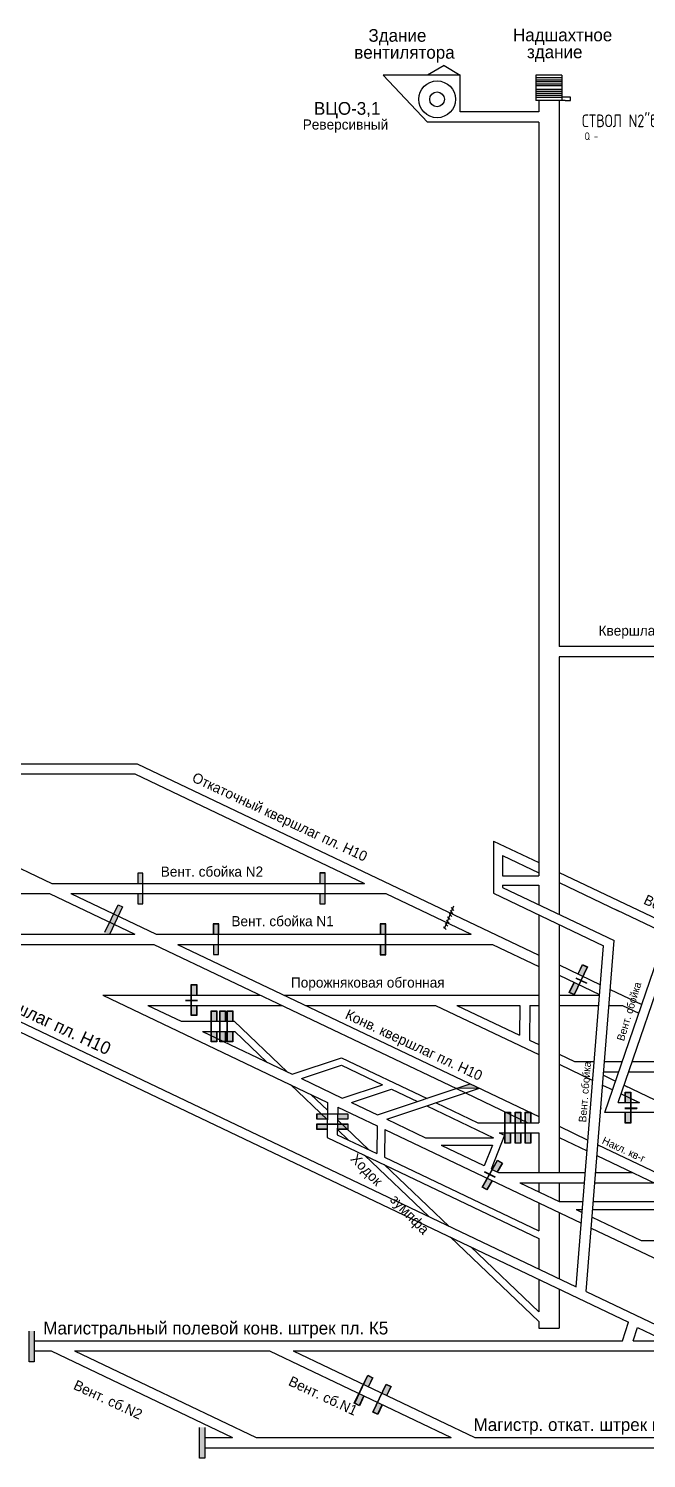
# Model space of a CAD drawing. Header units: millimetres. Extents: x -1214 to -50, y -351 to 324.
# Drawn here: x -753 to -510, y -239 to 324 of the extents above; entities that cross this region are included whole.
import ezdxf

# ---------------------------------------------------------------- set-up
doc = ezdxf.new("R2010")
doc.units = ezdxf.units.MM
doc.layers.add('Двери', color=7, linetype='Continuous')
doc.layers.add('Перемычки', color=7, linetype='Continuous')
doc.styles.add('ESKD', font='Eskdwin')

msp = doc.modelspace()

# ---------------------------------------------------------------- hatches: boundary and pattern name
for points in [[(-691.52, -58.25), (-691.52, -58.4), (-689.2, -58.4), (-689.2, -58.25)], [(-686.84, -58.4), (-686.84, -58.25), (-689.1, -58.25), (-689.1, -58.4)], [(-579.51, -91.21), (-584.97, -93.03), (-575.9, -92.93)], [(-573.95, -125.68), (-574.02, -125.81), (-571.93, -126.83), (-571.86, -126.7)], [(-569.81, -127.85), (-569.74, -127.72), (-571.77, -126.74), (-571.84, -126.87)]]:
    msp.add_hatch(color=256).paths.add_polyline_path(points)
at = {"layer": 'Двери'}
h = msp.add_hatch(color=256, dxfattribs=at)
h.paths.add_polyline_path([(-710.43, -12.29), (-710.43, -8.19), (-708.23, -8.19), (-708.23, -12.29), (-708.33, -12.29), (-708.33, -8.29), (-710.33, -8.29), (-710.33, -12.29)])
h.paths.add_polyline_path([(-708.33, -16.29), (-708.33, -12.29), (-708.23, -12.29), (-708.23, -16.29)])
h.paths.add_polyline_path([(-710.43, -20.39), (-710.43, -16.29), (-710.33, -16.29), (-710.33, -20.29), (-708.33, -20.29), (-708.33, -16.29), (-708.23, -16.29), (-708.23, -20.39)])
h = msp.add_hatch(color=3, dxfattribs=at)
h.paths.add_polyline_path([(-710.33, -8.29), (-708.33, -8.29), (-708.33, -12.29), (-710.33, -12.29)])
h.paths.add_polyline_path([(-708.33, -20.29), (-710.33, -20.29), (-710.33, -16.29), (-708.33, -16.29)])
h = msp.add_hatch(color=256, dxfattribs=at)
h.paths.add_polyline_path([(-638.72, -12.29), (-638.72, -8.19), (-636.52, -8.19), (-636.52, -12.29), (-636.62, -12.29), (-636.62, -8.29), (-638.62, -8.29), (-638.62, -12.29)])
h.paths.add_polyline_path([(-636.62, -16.29), (-636.62, -12.29), (-636.52, -12.29), (-636.52, -16.29)])
h.paths.add_polyline_path([(-638.72, -20.39), (-638.72, -16.29), (-638.62, -16.29), (-638.62, -20.29), (-636.62, -20.29), (-636.62, -16.29), (-636.52, -16.29), (-636.52, -20.39)])
h = msp.add_hatch(color=3, dxfattribs=at)
h.paths.add_polyline_path([(-638.62, -8.29), (-636.62, -8.29), (-636.62, -12.29), (-638.62, -12.29)])
h.paths.add_polyline_path([(-636.62, -20.29), (-638.62, -20.29), (-638.62, -16.29), (-636.62, -16.29)])
h = msp.add_hatch(color=256, dxfattribs=at)
h.paths.add_polyline_path([(-680.6, -32.3), (-680.6, -28.2), (-678.4, -28.2), (-678.4, -32.3), (-678.5, -32.3), (-678.5, -28.3), (-680.5, -28.3), (-680.5, -32.3)])
h.paths.add_polyline_path([(-678.5, -36.3), (-678.5, -32.3), (-678.4, -32.3), (-678.4, -36.3)])
h.paths.add_polyline_path([(-680.6, -40.4), (-680.6, -36.3), (-680.5, -36.3), (-680.5, -40.3), (-678.5, -40.3), (-678.5, -36.3), (-678.4, -36.3), (-678.4, -40.4)])
h = msp.add_hatch(color=3, dxfattribs=at)
h.paths.add_polyline_path([(-680.5, -28.3), (-678.5, -28.3), (-678.5, -32.3), (-680.5, -32.3)])
h.paths.add_polyline_path([(-678.5, -40.3), (-680.5, -40.3), (-680.5, -36.3), (-678.5, -36.3)])
h = msp.add_hatch(color=256, dxfattribs=at)
h.paths.add_polyline_path([(-614.93, -32.31), (-614.93, -28.21), (-612.73, -28.21), (-612.73, -32.31), (-612.83, -32.31), (-612.83, -28.31), (-614.83, -28.31), (-614.83, -32.31)])
h.paths.add_polyline_path([(-612.83, -36.31), (-612.83, -32.31), (-612.73, -32.31), (-612.73, -36.31)])
h.paths.add_polyline_path([(-614.93, -40.41), (-614.93, -36.31), (-614.83, -36.31), (-614.83, -40.31), (-612.83, -40.31), (-612.83, -36.31), (-612.73, -36.31), (-612.73, -40.41)])
h = msp.add_hatch(color=3, dxfattribs=at)
h.paths.add_polyline_path([(-614.83, -28.31), (-612.83, -28.31), (-612.83, -32.31), (-614.83, -32.31)])
h.paths.add_polyline_path([(-612.83, -40.31), (-614.83, -40.31), (-614.83, -36.31), (-612.83, -36.31)])
h = msp.add_hatch(color=256, dxfattribs=at)
h.paths.add_polyline_path([(-538.8, -51.51), (-540.56, -55.22), (-538.57, -56.16), (-536.81, -52.46), (-536.9, -52.41), (-538.62, -56.03), (-540.43, -55.17), (-538.71, -51.56)])
h.paths.add_polyline_path([(-535.19, -48.8), (-536.9, -52.41), (-536.81, -52.46), (-535.1, -48.84)])
h.paths.add_polyline_path([(-535.33, -44.2), (-537.09, -47.9), (-537, -47.94), (-535.28, -44.33), (-533.47, -45.19), (-535.19, -48.8), (-535.1, -48.84), (-533.34, -45.14)])
h = msp.add_hatch(color=3, dxfattribs=at)
h.paths.add_polyline_path([(-540.43, -55.17), (-538.62, -56.03), (-536.9, -52.41), (-538.71, -51.56)])
h.paths.add_polyline_path([(-533.47, -45.19), (-535.28, -44.33), (-537, -47.94), (-535.19, -48.8)])
h = msp.add_hatch(color=256, dxfattribs=at)
h.paths.add_polyline_path([(-537.95, -49.47), (-538.01, -49.6), (-536.02, -50.54), (-535.96, -50.41)])
h.paths.add_polyline_path([(-535.87, -50.46), (-535.93, -50.59), (-533.79, -51.6), (-533.73, -51.47)])
h = msp.add_hatch(color=256, dxfattribs=at)
h.paths.add_polyline_path([(-687.13, -56.19), (-687.13, -52.09), (-689.33, -52.09), (-689.33, -56.19), (-689.23, -56.19), (-689.23, -52.19), (-687.23, -52.19), (-687.23, -56.19)])
h.paths.add_polyline_path([(-689.23, -60.19), (-689.23, -56.19), (-689.33, -56.19), (-689.33, -60.19)])
h.paths.add_polyline_path([(-687.13, -64.29), (-687.13, -60.19), (-687.23, -60.19), (-687.23, -64.19), (-689.23, -64.19), (-689.23, -60.19), (-689.33, -60.19), (-689.33, -64.29)])
h = msp.add_hatch(color=3, dxfattribs=at)
h.paths.add_polyline_path([(-687.23, -52.19), (-689.23, -52.19), (-689.23, -56.19), (-687.23, -56.19)])
h.paths.add_polyline_path([(-689.23, -64.19), (-687.23, -64.19), (-687.23, -60.19), (-689.23, -60.19)])
h = msp.add_hatch(color=256, dxfattribs=at)
h.paths.add_polyline_path([(-679.26, -66.53), (-679.26, -62.43), (-681.46, -62.43), (-681.46, -66.53), (-681.36, -66.53), (-681.36, -62.53), (-679.36, -62.53), (-679.36, -66.53)])
h.paths.add_polyline_path([(-681.36, -70.53), (-681.36, -66.53), (-681.46, -66.53), (-681.46, -70.53)])
h.paths.add_polyline_path([(-679.26, -74.63), (-679.26, -70.53), (-679.36, -70.53), (-679.36, -74.53), (-681.36, -74.53), (-681.36, -70.53), (-681.46, -70.53), (-681.46, -74.63)])
h = msp.add_hatch(color=3, dxfattribs=at)
h.paths.add_polyline_path([(-679.36, -62.53), (-681.36, -62.53), (-681.36, -66.53), (-679.36, -66.53)])
h.paths.add_polyline_path([(-681.36, -74.53), (-679.36, -74.53), (-679.36, -70.53), (-681.36, -70.53)])
h = msp.add_hatch(color=256, dxfattribs=at)
h.paths.add_polyline_path([(-675.83, -66.53), (-675.83, -62.43), (-678.03, -62.43), (-678.03, -66.53), (-677.93, -66.53), (-677.93, -62.53), (-675.93, -62.53), (-675.93, -66.53)])
h.paths.add_polyline_path([(-677.93, -70.53), (-677.93, -66.53), (-678.03, -66.53), (-678.03, -70.53)])
h.paths.add_polyline_path([(-675.83, -74.63), (-675.83, -70.53), (-675.93, -70.53), (-675.93, -74.53), (-677.93, -74.53), (-677.93, -70.53), (-678.03, -70.53), (-678.03, -74.63)])
h = msp.add_hatch(color=3, dxfattribs=at)
h.paths.add_polyline_path([(-675.93, -62.53), (-677.93, -62.53), (-677.93, -66.53), (-675.93, -66.53)])
h.paths.add_polyline_path([(-677.93, -74.53), (-675.93, -74.53), (-675.93, -70.53), (-677.93, -70.53)])
h = msp.add_hatch(color=256, dxfattribs=at)
h.paths.add_polyline_path([(-672.89, -66.53), (-672.89, -62.43), (-675.09, -62.43), (-675.09, -66.53), (-674.99, -66.53), (-674.99, -62.53), (-672.99, -62.53), (-672.99, -66.53)])
h.paths.add_polyline_path([(-674.99, -70.53), (-674.99, -66.53), (-675.09, -66.53), (-675.09, -70.53)])
h.paths.add_polyline_path([(-672.89, -74.63), (-672.89, -70.53), (-672.99, -70.53), (-672.99, -74.53), (-674.99, -74.53), (-674.99, -70.53), (-675.09, -70.53), (-675.09, -74.63)])
h = msp.add_hatch(color=3, dxfattribs=at)
h.paths.add_polyline_path([(-672.99, -62.53), (-674.99, -62.53), (-674.99, -66.53), (-672.99, -66.53)])
h.paths.add_polyline_path([(-674.99, -74.53), (-672.99, -74.53), (-672.99, -70.53), (-674.99, -70.53)])
h = msp.add_hatch(color=256, dxfattribs=at)
h.paths.add_polyline_path([(-518.53, -102.55), (-518.53, -106.65), (-516.33, -106.65), (-516.33, -102.55), (-516.43, -102.55), (-516.43, -106.55), (-518.43, -106.55), (-518.43, -102.55)])
h.paths.add_polyline_path([(-516.43, -98.55), (-516.43, -102.55), (-516.33, -102.55), (-516.33, -98.55)])
h.paths.add_polyline_path([(-518.53, -94.45), (-518.53, -98.55), (-518.43, -98.55), (-518.43, -94.55), (-516.43, -94.55), (-516.43, -98.55), (-516.33, -98.55), (-516.33, -94.45)])
h = msp.add_hatch(color=3, dxfattribs=at)
h.paths.add_polyline_path([(-518.43, -106.55), (-516.43, -106.55), (-516.43, -102.55), (-518.43, -102.55)])
h.paths.add_polyline_path([(-516.43, -94.55), (-518.43, -94.55), (-518.43, -98.55), (-516.43, -98.55)])
h = msp.add_hatch(color=256, dxfattribs=at)
h.paths.add_polyline_path([(-631.73, -105.13), (-627.63, -105.13), (-627.63, -102.93), (-631.73, -102.93), (-631.73, -103.03), (-627.73, -103.03), (-627.73, -105.03), (-631.73, -105.03)])
h.paths.add_polyline_path([(-635.73, -103.03), (-631.73, -103.03), (-631.73, -102.93), (-635.73, -102.93)])
h.paths.add_polyline_path([(-639.83, -105.13), (-635.73, -105.13), (-635.73, -105.03), (-639.73, -105.03), (-639.73, -103.03), (-635.73, -103.03), (-635.73, -102.93), (-639.83, -102.93)])
h = msp.add_hatch(color=3, dxfattribs=at)
h.paths.add_polyline_path([(-627.73, -105.03), (-627.73, -103.03), (-631.73, -103.03), (-631.73, -105.03)])
h.paths.add_polyline_path([(-639.73, -103.03), (-639.73, -105.03), (-635.73, -105.03), (-635.73, -103.03)])
h = msp.add_hatch(color=256, dxfattribs=at)
h.paths.add_polyline_path([(-563.66, -106.45), (-563.66, -102.35), (-565.86, -102.35), (-565.86, -106.45), (-565.76, -106.45), (-565.76, -102.45), (-563.76, -102.45), (-563.76, -106.45)])
h.paths.add_polyline_path([(-565.76, -110.45), (-565.76, -106.45), (-565.86, -106.45), (-565.86, -110.45)])
h.paths.add_polyline_path([(-563.66, -114.55), (-563.66, -110.45), (-563.76, -110.45), (-563.76, -114.45), (-565.76, -114.45), (-565.76, -110.45), (-565.86, -110.45), (-565.86, -114.55)])
h = msp.add_hatch(color=3, dxfattribs=at)
h.paths.add_polyline_path([(-563.76, -102.45), (-565.76, -102.45), (-565.76, -106.45), (-563.76, -106.45)])
h.paths.add_polyline_path([(-565.76, -114.45), (-563.76, -114.45), (-563.76, -110.45), (-565.76, -110.45)])
h = msp.add_hatch(color=256, dxfattribs=at)
h.paths.add_polyline_path([(-559.66, -106.45), (-559.66, -102.35), (-561.86, -102.35), (-561.86, -106.45), (-561.76, -106.45), (-561.76, -102.45), (-559.76, -102.45), (-559.76, -106.45)])
h.paths.add_polyline_path([(-561.76, -110.45), (-561.76, -106.45), (-561.86, -106.45), (-561.86, -110.45)])
h.paths.add_polyline_path([(-559.66, -114.55), (-559.66, -110.45), (-559.76, -110.45), (-559.76, -114.45), (-561.76, -114.45), (-561.76, -110.45), (-561.86, -110.45), (-561.86, -114.55)])
h = msp.add_hatch(color=3, dxfattribs=at)
h.paths.add_polyline_path([(-559.76, -102.45), (-561.76, -102.45), (-561.76, -106.45), (-559.76, -106.45)])
h.paths.add_polyline_path([(-561.76, -114.45), (-559.76, -114.45), (-559.76, -110.45), (-561.76, -110.45)])
h = msp.add_hatch(color=256, dxfattribs=at)
h.paths.add_polyline_path([(-555.66, -106.45), (-555.66, -102.35), (-557.86, -102.35), (-557.86, -106.45), (-557.76, -106.45), (-557.76, -102.45), (-555.76, -102.45), (-555.76, -106.45)])
h.paths.add_polyline_path([(-557.76, -110.45), (-557.76, -106.45), (-557.86, -106.45), (-557.86, -110.45)])
h.paths.add_polyline_path([(-555.66, -114.55), (-555.66, -110.45), (-555.76, -110.45), (-555.76, -114.45), (-557.76, -114.45), (-557.76, -110.45), (-557.86, -110.45), (-557.86, -114.55)])
h = msp.add_hatch(color=3, dxfattribs=at)
h.paths.add_polyline_path([(-555.76, -102.45), (-557.76, -102.45), (-557.76, -106.45), (-555.76, -106.45)])
h.paths.add_polyline_path([(-557.76, -114.45), (-555.76, -114.45), (-555.76, -110.45), (-557.76, -110.45)])
h = msp.add_hatch(color=256, dxfattribs=at)
h.paths.add_polyline_path([(-631.73, -109.13), (-627.63, -109.13), (-627.63, -106.93), (-631.73, -106.93), (-631.73, -107.03), (-627.73, -107.03), (-627.73, -109.03), (-631.73, -109.03)])
h.paths.add_polyline_path([(-635.73, -107.03), (-631.73, -107.03), (-631.73, -106.93), (-635.73, -106.93)])
h.paths.add_polyline_path([(-639.83, -109.13), (-635.73, -109.13), (-635.73, -109.03), (-639.73, -109.03), (-639.73, -107.03), (-635.73, -107.03), (-635.73, -106.93), (-639.83, -106.93)])
h = msp.add_hatch(color=3, dxfattribs=at)
h.paths.add_polyline_path([(-627.73, -109.03), (-627.73, -107.03), (-631.73, -107.03), (-631.73, -109.03)])
h.paths.add_polyline_path([(-639.73, -107.03), (-639.73, -109.03), (-635.73, -109.03), (-635.73, -107.03)])
h = msp.add_hatch(color=256, dxfattribs=at)
h.paths.add_polyline_path([(-568.89, -125.92), (-566.85, -122.36), (-568.76, -121.26), (-570.8, -124.82), (-570.71, -124.87), (-568.72, -121.4), (-566.99, -122.4), (-568.98, -125.87)])
h.paths.add_polyline_path([(-572.71, -128.34), (-570.71, -124.87), (-570.8, -124.82), (-572.8, -128.29)])
h.paths.add_polyline_path([(-572.93, -132.94), (-570.89, -129.38), (-570.98, -129.33), (-572.97, -132.8), (-574.7, -131.8), (-572.71, -128.34), (-572.8, -128.29), (-574.84, -131.84)])
h = msp.add_hatch(color=3, dxfattribs=at)
h.paths.add_polyline_path([(-566.99, -122.4), (-568.72, -121.4), (-570.71, -124.87), (-568.98, -125.87)])
h.paths.add_polyline_path([(-574.7, -131.8), (-572.97, -132.8), (-570.98, -129.33), (-572.71, -128.34)])
h = msp.add_hatch(color=256, dxfattribs=at)
h.paths.add_polyline_path([(-750.95, -200.64), (-750.95, -196.54), (-751.05, -196.54), (-751.05, -200.54), (-753.05, -200.54), (-753.05, -196.54), (-753.15, -196.54), (-753.15, -200.64)])
h.paths.add_polyline_path([(-751.05, -196.54), (-750.95, -196.54), (-750.95, -188.44), (-753.15, -188.44), (-753.15, -196.54), (-753.05, -196.54), (-753.05, -188.54), (-751.05, -188.54)])
h = msp.add_hatch(color=3, dxfattribs=at)
h.paths.add_polyline_path([(-753.05, -200.54), (-751.05, -200.54), (-751.05, -196.54), (-753.05, -196.54)])
h.paths.add_polyline_path([(-751.05, -192.54), (-753.05, -192.54), (-753.05, -196.54), (-751.05, -196.54)])
h.paths.add_polyline_path([(-751.05, -192.54), (-751.05, -188.54), (-753.05, -188.54), (-753.05, -192.54)])
h = msp.add_hatch(color=256, dxfattribs=at)
h.paths.add_polyline_path([(-619.63, -210.51), (-617.87, -206.81), (-619.85, -205.87), (-621.62, -209.57), (-621.53, -209.61), (-619.81, -206), (-618, -206.86), (-619.72, -210.47)])
h.paths.add_polyline_path([(-623.25, -213.22), (-621.53, -209.61), (-621.62, -209.57), (-623.34, -213.18)])
h.paths.add_polyline_path([(-623.12, -217.83), (-621.36, -214.12), (-621.45, -214.08), (-623.17, -217.69), (-624.97, -216.83), (-623.25, -213.22), (-623.34, -213.18), (-625.11, -216.88)])
h = msp.add_hatch(color=3, dxfattribs=at)
h.paths.add_polyline_path([(-618, -206.86), (-619.81, -206), (-621.53, -209.61), (-619.72, -210.47)])
h.paths.add_polyline_path([(-624.97, -216.83), (-623.17, -217.69), (-621.45, -214.08), (-623.25, -213.22)])
h = msp.add_hatch(color=256, dxfattribs=at)
h.paths.add_polyline_path([(-612.41, -213.96), (-610.65, -210.26), (-612.63, -209.31), (-614.4, -213.01), (-614.31, -213.05), (-612.59, -209.44), (-610.78, -210.3), (-612.5, -213.91)])
h.paths.add_polyline_path([(-616.03, -216.66), (-614.31, -213.05), (-614.4, -213.01), (-616.12, -216.62)])
h.paths.add_polyline_path([(-615.9, -221.27), (-614.13, -217.57), (-614.23, -217.53), (-615.95, -221.14), (-617.75, -220.27), (-616.03, -216.66), (-616.12, -216.62), (-617.89, -220.32)])
h = msp.add_hatch(color=3, dxfattribs=at)
h.paths.add_polyline_path([(-610.78, -210.3), (-612.59, -209.44), (-614.31, -213.05), (-612.5, -213.91)])
h.paths.add_polyline_path([(-617.75, -220.27), (-615.95, -221.14), (-614.23, -217.53), (-616.03, -216.66)])
h = msp.add_hatch(color=256, dxfattribs=at)
h.paths.add_polyline_path([(-683.86, -238.57), (-683.86, -234.47), (-683.96, -234.47), (-683.96, -238.47), (-685.96, -238.47), (-685.96, -234.47), (-686.06, -234.47), (-686.06, -238.57)])
h.paths.add_polyline_path([(-683.96, -234.47), (-683.86, -234.47), (-683.86, -226.37), (-686.06, -226.37), (-686.06, -234.47), (-685.96, -234.47), (-685.96, -226.47), (-683.96, -226.47)])
h = msp.add_hatch(color=3, dxfattribs=at)
h.paths.add_polyline_path([(-685.96, -238.47), (-683.96, -238.47), (-683.96, -234.47), (-685.96, -234.47)])
h.paths.add_polyline_path([(-683.96, -230.47), (-685.96, -230.47), (-685.96, -234.47), (-683.96, -234.47)])
h.paths.add_polyline_path([(-683.96, -230.47), (-683.96, -226.47), (-685.96, -226.47), (-685.96, -230.47)])
at = {"layer": 'Перемычки'}
h = msp.add_hatch(color=256, dxfattribs=at)
h.paths.add_polyline_path([(-718.12, -20.56), (-719.89, -24.26), (-719.8, -24.3), (-718.07, -20.69), (-716.27, -21.55), (-717.99, -25.16), (-717.9, -25.21), (-716.14, -21.51)])
h.paths.add_polyline_path([(-719.8, -24.3), (-719.89, -24.26), (-723.37, -31.57), (-721.39, -32.52), (-717.9, -25.21), (-717.99, -25.16), (-721.44, -32.38), (-723.24, -31.52)])
h = msp.add_hatch(color=3, dxfattribs=at)
h.paths.add_polyline_path([(-716.27, -21.55), (-718.07, -20.69), (-719.8, -24.3), (-717.99, -25.16)])
h.paths.add_polyline_path([(-721.52, -27.91), (-719.71, -28.77), (-717.99, -25.16), (-719.8, -24.3)])
h.paths.add_polyline_path([(-721.52, -27.91), (-723.24, -31.52), (-721.44, -32.38), (-719.71, -28.77)])

# ---------------------------------------------------------------- linework, layer by layer
for p, q in [((-589.77, 309.59), (-596.27, 305.82)), ((-589.77, 309.59), (-583.42, 305.82)), ((-583.42, 305.82), (-613.81, 305.82)), ((-613.81, 305.82), (-596.27, 287.32)), ((-583.42, 305.82), (-596.27, 305.82)), ((-583.42, 291.32), (-583.42, 305.82)), ((-543.41, 305.82), (-553.67, 305.82)), ((-553.67, 305.82), (-553.67, 295.82)), ((-543.41, 304.67), (-553.67, 304.67)), ((-543.41, 305.82), (-543.41, 295.82)), ((-543.41, 303.84), (-553.67, 303.84)), ((-543.41, 303.1), (-553.67, 303.1)), ((-543.41, 302.26), (-553.67, 302.26)), ((-543.41, 301.52), (-553.67, 301.52)), ((-543.41, 300.14), (-553.67, 300.14)), ((-543.41, 299.31), (-553.67, 299.31)), ((-543.41, 298.57), (-553.67, 298.57)), ((-543.41, 297.73), (-553.67, 297.73)), ((-543.41, 296.99), (-553.67, 296.99)), ((-542.21, 295.82), (-553.67, 295.82)), ((-553.67, 295.82), (-553.67, 295.82)), ((-552.56, 295.82), (-552.56, 291.32)), ((-544.56, 295.82), (-544.56, 80.89)), ((-540.05, 297.08), (-543.41, 297.08)), ((-542.21, 295.82), (-540.05, 295.82)), ((-540.05, 295.82), (-540.05, 297.08)), ((-552.56, 287.32), (-596.27, 287.32)), ((-552.56, 291.32), (-583.42, 291.32)), ((-556.56, 291.32), (-583.42, 291.32)), ((-552.56, 287.32), (-552.56, -9.34)), ((-452.5, 80.89), (-544.56, 80.89)), ((-377.34, 76.89), (-544.56, 76.89)), ((-544.56, 76.89), (-544.56, -7.94)), ((-1038.61, 63.75), (-517.19, -184.93)), ((-969.49, 34.78), (-710.58, 34.78)), ((-710.58, 34.78), (-552.56, -40.58)), ((-834.39, 30.78), (-744.08, -12.29)), ((-834.39, 30.78), (-711.48, 30.78)), ((-711.48, 30.78), (-621.15, -12.3)), ((-570.37, 4.37), (-552.56, -4.12)), ((-570.37, 4.37), (-570.37, -16.19)), ((-566.78, -1.34), (-552.56, -8.12)), ((-566.78, -1.34), (-566.78, -9.34)), ((-566.78, -9.34), (-552.56, -9.34)), ((-544.56, -7.94), (-544.56, -24.44)), ((-544.56, -7.94), (-435.08, -60.15)), ((-799.52, -16.28), (-744.99, -16.29)), ((-744.99, -16.29), (-711.43, -32.29)), ((-744.08, -12.29), (-621.15, -12.3)), ((-736.6, -16.29), (-703.04, -32.29)), ((-736.6, -16.29), (-612.76, -16.31)), ((-612.76, -16.31), (-579.2, -32.31)), ((-570.37, -16.19), (-527.1, -36.82)), ((-566.78, -12.92), (-552.56, -12.93)), ((-566.78, -12.92), (-566.78, -13.84)), ((-566.78, -13.84), (-522.92, -34.76)), ((-552.56, -12.93), (-552.56, -20.62)), ((-544.56, -11.94), (-521.31, -23.03)), ((-586.03, -21.29), (-589.75, -30.19)), ((-586.98, -21.79), (-585.93, -22.89)), ((-589.43, -28.03), (-588.38, -29.13)), ((-588.9, -26.8), (-587.85, -27.9)), ((-588.4, -25.42), (-587.34, -26.52)), ((-587.86, -24.19), (-586.81, -25.29)), ((-587.41, -22.99), (-586.36, -24.09)), ((-552.56, -24.68), (-552.56, -106.45)), ((-521.97, -22.71), (-502.4, -32.04)), ((-765.96, -32.29), (-711.43, -32.29)), ((-703.04, -32.29), (-579.2, -32.31)), ((-589.97, -29.32), (-588.92, -30.42)), ((-544.56, -28.5), (-544.56, -126.06)), ((-526.53, -102.48), (-502.4, -32.04)), ((-820.49, -36.28), (-537.78, -171.11)), ((-765.96, -36.29), (-703.94, -36.29)), ((-703.94, -36.29), (-584.97, -93.03)), ((-694.65, -36.3), (-552.56, -104.06)), ((-694.56, -36.31), (-570.78, -36.33)), ((-570.78, -36.33), (-552.56, -45.01)), ((-537.78, -171.11), (-527.1, -36.82)), ((-533.92, -172.95), (-522.92, -34.76)), ((-521.26, -98.56), (-499.13, -33.95)), ((-544.56, -44.4), (-528.32, -52.15)), ((-544.56, -48.4), (-528.63, -56)), ((-524.45, -53.99), (-511.96, -59.95)), ((-724.01, -56.29), (-662, -56.3)), ((-724.01, -56.29), (-635.61, -98.45)), ((-724.01, -56.29), (-724.01, -56.29)), ((-706.33, -60.29), (-653.61, -60.3)), ((-706.33, -60.29), (-693.24, -66.54)), ((-652.7, -56.3), (-552.56, -56.31)), ((-644.31, -60.3), (-593.17, -60.31)), ((-593.17, -60.31), (-552.56, -79.67)), ((-584.78, -60.31), (-560.13, -72.07)), ((-584.78, -60.31), (-560.02, -60.31)), ((-560.02, -60.31), (-560.13, -72.07)), ((-556.02, -60.31), (-556.14, -73.97)), ((-556.02, -60.31), (-552.56, -60.31)), ((-544.56, -56.31), (-528.65, -56.32)), ((-544.56, -60.31), (-528.97, -60.32)), ((-524.96, -60.32), (-519.57, -60.32)), ((-519.57, -60.32), (-513.14, -63.38)), ((-693.24, -66.54), (-672.35, -66.54)), ((-651.5, -86.44), (-672.35, -66.54)), ((-684.86, -70.53), (-672.16, -70.53)), ((-684.86, -70.53), (-649.56, -87.37)), ((-659.49, -82.63), (-672.16, -70.53)), ((-556.14, -73.97), (-552.56, -75.67)), ((-649.56, -87.37), (-630.11, -80.87)), ((-645.86, -89.13), (-630.11, -83.87)), ((-630.11, -80.87), (-596.51, -96.89)), ((-630.11, -83.87), (-614.09, -91.51)), ((-544.56, -79.49), (-538.44, -82.41)), ((-544.56, -83.49), (-531.32, -89.81)), ((-538.44, -82.41), (-530.73, -82.41)), ((-526.71, -82.41), (-519.66, -82.41)), ((-515.73, -82.41), (-473.24, -82.42)), ((-515.73, -82.41), (-515.22, -82.41)), ((-645.86, -89.13), (-629.84, -96.78)), ((-527.14, -87.8), (-522.3, -90.11)), ((-527.03, -86.41), (-521.03, -86.41)), ((-517.1, -86.41), (-464.85, -86.42)), ((-517.1, -86.41), (-516.24, -86.41)), ((-635.71, -105.34), (-650.22, -91.49)), ((-635.66, -101.57), (-642.22, -95.3)), ((-629.84, -96.78), (-614.09, -91.51)), ((-626.19, -98.51), (-610.44, -93.25)), ((-615.96, -103.39), (-579.51, -91.21)), ((-612.35, -105.11), (-575.9, -92.93)), ((-610.44, -93.25), (-600.21, -98.13)), ((-575.9, -92.93), (-584.97, -93.03)), ((-584.97, -93.03), (-556.84, -106.45)), ((-584.97, -93.03), (-584.97, -93.03)), ((-584.97, -93.03), (-584.97, -93.03)), ((-527.45, -91.65), (-523.47, -93.55)), ((-520.1, -95.16), (-514.13, -98)), ((-518.92, -91.72), (-484.37, -108.2)), ((-518.92, -91.72), (-517.73, -92.29)), ((-635.61, -98.45), (-635.81, -112.27)), ((-631.65, -100.34), (-631.81, -111.18)), ((-631.65, -100.34), (-616.13, -107.74)), ((-626.19, -98.51), (-615.96, -103.39)), ((-596.6, -99.85), (-570.31, -112.39)), ((-592.91, -98.61), (-576.47, -106.45)), ((-521.26, -98.56), (-512.97, -98.56)), ((-515.22, -97.48), (-512.97, -98.56)), ((-619.38, -117.11), (-631.72, -105.32)), ((-612.35, -105.11), (-597.1, -112.39)), ((-576.47, -106.45), (-552.56, -106.45)), ((-504.75, -102.48), (-526.53, -102.48)), ((-635.81, -112.27), (-552.56, -151.98)), ((-631.81, -111.18), (-616.28, -118.59)), ((-627.37, -113.3), (-631.78, -109.09)), ((-616.13, -107.74), (-616.28, -118.59)), ((-613.15, -109.17), (-613.3, -120.01)), ((-613.15, -109.17), (-535.79, -146.06)), ((-597.1, -112.39), (-570.31, -112.39)), ((-566.02, -111.43), (-571.32, -124.68)), ((-568.09, -110.45), (-552.56, -110.45)), ((-568.09, -110.45), (-566.02, -111.43)), ((-552.56, -110.45), (-552.56, -126.06)), ((-544.56, -107.88), (-533.18, -113.3)), ((-544.56, -112.31), (-533.52, -117.57)), ((-591, -115.3), (-570.72, -115.3)), ((-591, -115.3), (-574.2, -123.31)), ((-570.72, -115.3), (-573.97, -123.42)), ((-529.32, -115.15), (-450.28, -152.84)), ((-595.81, -143.43), (-621.1, -119.29)), ((-587.82, -147.25), (-613.34, -122.87)), ((-613.3, -120.01), (-552.56, -148.98)), ((-574.2, -123.31), (-573.97, -123.42)), ((-529.66, -119.42), (-459.58, -152.84)), ((-571.32, -124.68), (-568.44, -126.06)), ((-568.44, -126.06), (-534.2, -126.06)), ((-530.19, -126.06), (-515.72, -126.06)), ((-560.05, -130.06), (-534.52, -130.06)), ((-560.05, -130.06), (-544.51, -137.47)), ((-552.56, -130.06), (-552.56, -133.63)), ((-544.56, -130.06), (-544.56, -137.44)), ((-530.5, -130.06), (-507.34, -130.06)), ((-552.56, -138.06), (-552.56, -148.98)), ((-544.51, -137.47), (-535.11, -137.47)), ((-537.86, -140.64), (-535.36, -140.64)), ((-537.86, -140.64), (-535.45, -141.79)), ((-531.35, -140.64), (-505.1, -140.64)), ((-531.09, -137.47), (-491.79, -137.47)), ((-544.56, -141.88), (-544.56, -167.88)), ((-531.58, -143.63), (-512.29, -152.84)), ((-552.56, -184.73), (-587.44, -151.43)), ((-531.92, -147.9), (-438.85, -192.29)), ((-552.56, -180.91), (-579.45, -155.24)), ((-552.56, -151.98), (-552.56, -164.06)), ((-552.56, -152.39), (-552.56, -164.06)), ((-512.29, -152.84), (-479.52, -152.84)), ((-552.56, -168.06), (-552.56, -180.91)), ((-544.56, -171.88), (-544.56, -187.31)), ((-533.92, -172.95), (-493.36, -192.29)), ((-552.56, -184.73), (-552.56, -187.31)), ((-519.62, -192.29), (-517.19, -184.93)), ((-552.56, -187.31), (-544.56, -187.31)), ((-515.4, -192.29), (-513.67, -187.04)), ((-513.67, -187.04), (-502.66, -192.29)), ((-751.05, -192.29), (-683.82, -192.29)), ((-751.05, -196.29), (-744.44, -196.29)), ((-744.44, -196.29), (-673, -230.36)), ((-735.14, -196.29), (-663.71, -230.36)), ((-735.14, -196.29), (-705.67, -196.29)), ((-713.9, -192.29), (-519.62, -192.29)), ((-713.9, -196.29), (-658.47, -196.29)), ((-696.38, -196.29), (-658.47, -196.29)), ((-679.61, -192.29), (-531.76, -192.29)), ((-658.47, -196.29), (-587.04, -230.36)), ((-649.18, -196.29), (-577.75, -230.36)), ((-649.18, -196.29), (-523.38, -196.29)), ((-649.18, -196.29), (-580.23, -196.29)), ((-570.94, -196.29), (-541.46, -196.29)), ((-532.17, -196.29), (-359.17, -196.29)), ((-515.4, -192.29), (-367.56, -192.29)), ((-683.96, -230.36), (-673, -230.36)), ((-663.71, -230.36), (-587.04, -230.36)), ((-577.75, -230.36), (-522.66, -230.39)), ((-522.73, -230.36), (-494.79, -230.36)), ((-683.96, -234.36), (-568.26, -234.36)), ((-568.39, -234.36), (-499.08, -234.36))]:
    msp.add_line(p, q)
for radius in [7.24, 2.91]:
    msp.add_circle((-592.55, 296.27), radius)
at = {"layer": 'Двери'}
for p, q in [((-538.01, -49.6), (-533.79, -51.6)), ((-537.95, -49.47), (-533.73, -51.47)), ((-533.73, -51.47), (-533.79, -51.6)), ((-691.52, -58.25), (-686.84, -58.25)), ((-691.52, -58.4), (-686.84, -58.4)), ((-690.75, -58.25), (-690.75, -58.4)), ((-528.17, -100.67), (-528.17, -100.81)), ((-518.64, -100.67), (-513.96, -100.67)), ((-518.64, -100.81), (-513.96, -100.81)), ((-513.96, -100.67), (-513.96, -100.81)), ((-574.01, -125.81), (-569.81, -127.85)), ((-573.95, -125.68), (-569.74, -127.72))]:
    msp.add_line(p, q, dxfattribs=at)
for points in [[(-710.33, -16.29), (-710.33, -20.29), (-708.33, -20.29), (-708.33, -8.29), (-710.33, -8.29), (-710.33, -12.29)], [(-638.72, -16.29), (-638.72, -20.39), (-636.52, -20.39), (-636.52, -8.19), (-638.72, -8.19), (-638.72, -12.29)], [(-638.62, -16.29), (-638.62, -20.29), (-636.62, -20.29), (-636.62, -8.29), (-638.62, -8.29), (-638.62, -12.29)], [(-678.4, -32.29), (-678.4, -28.2), (-680.6, -28.2), (-680.6, -32.3)], [(-680.5, -36.3), (-680.5, -40.3), (-678.5, -40.3), (-678.5, -28.3), (-680.5, -28.3), (-680.5, -32.3)], [(-614.93, -36.31), (-614.93, -40.41), (-612.73, -40.41), (-612.73, -28.21), (-614.93, -28.21), (-614.93, -32.31)], [(-614.83, -36.31), (-614.83, -40.31), (-612.83, -40.31), (-612.83, -28.31), (-614.83, -28.31), (-614.83, -32.31)], [(-537.09, -47.9), (-535.33, -44.2), (-533.34, -45.14), (-538.57, -56.16), (-540.56, -55.22), (-538.63, -51.16)], [(-537, -47.94), (-535.28, -44.33), (-533.47, -45.19), (-538.62, -56.03), (-540.43, -55.17), (-538.54, -51.2)], [(-687.13, -60.19), (-687.13, -64.29), (-689.33, -64.29), (-689.33, -52.09), (-687.13, -52.09), (-687.13, -56.19)], [(-687.23, -60.19), (-687.23, -64.19), (-689.23, -64.19), (-689.23, -52.19), (-687.23, -52.19), (-687.23, -56.19)], [(-679.26, -70.53), (-679.26, -74.63), (-681.46, -74.63), (-681.46, -62.43), (-679.26, -62.43), (-679.26, -66.53)], [(-679.36, -70.53), (-679.36, -74.53), (-681.36, -74.53), (-681.36, -62.53), (-679.36, -62.53), (-679.36, -66.53)], [(-675.83, -70.53), (-675.83, -74.63), (-678.03, -74.63), (-678.03, -62.43), (-675.83, -62.43), (-675.83, -66.53)], [(-675.93, -70.53), (-675.93, -74.53), (-677.93, -74.53), (-677.93, -62.53), (-675.93, -62.53), (-675.93, -66.53)], [(-672.89, -70.53), (-672.89, -74.63), (-675.09, -74.63), (-675.09, -62.43), (-672.89, -62.43), (-672.89, -66.53)], [(-672.99, -70.53), (-672.99, -74.53), (-674.99, -74.53), (-674.99, -62.53), (-672.99, -62.53), (-672.99, -66.53)], [(-518.53, -98.55), (-518.53, -94.45), (-516.33, -94.45), (-516.33, -106.65), (-518.53, -106.65), (-518.53, -102.55)], [(-518.43, -98.55), (-518.43, -94.55), (-516.43, -94.55), (-516.43, -106.55), (-518.43, -106.55), (-518.43, -102.55)], [(-635.73, -105.13), (-639.83, -105.13), (-639.83, -102.93), (-627.63, -102.93), (-627.63, -105.13), (-631.73, -105.13)], [(-635.73, -105.03), (-639.73, -105.03), (-639.73, -103.03), (-627.73, -103.03), (-627.73, -105.03), (-631.73, -105.03)], [(-563.66, -110.45), (-563.66, -114.55), (-565.86, -114.55), (-565.86, -102.35), (-563.66, -102.35), (-563.66, -106.45)], [(-563.76, -110.45), (-563.76, -114.45), (-565.76, -114.45), (-565.76, -102.45), (-563.76, -102.45), (-563.76, -106.45)], [(-559.66, -110.45), (-559.66, -114.55), (-561.86, -114.55), (-561.86, -102.35), (-559.66, -102.35), (-559.66, -106.45)], [(-559.76, -110.45), (-559.76, -114.45), (-561.76, -114.45), (-561.76, -102.45), (-559.76, -102.45), (-559.76, -106.45)], [(-555.66, -110.45), (-555.66, -114.55), (-557.86, -114.55), (-557.86, -102.35), (-555.66, -102.35), (-555.66, -106.45)], [(-555.76, -110.45), (-555.76, -114.45), (-557.76, -114.45), (-557.76, -102.45), (-555.76, -102.45), (-555.76, -106.45)], [(-635.73, -109.13), (-639.83, -109.13), (-639.83, -106.93), (-627.63, -106.93), (-627.63, -109.13), (-631.73, -109.13)], [(-635.73, -109.03), (-639.73, -109.03), (-639.73, -107.03), (-627.73, -107.03), (-627.73, -109.03), (-631.73, -109.03)], [(-570.89, -129.38), (-572.93, -132.94), (-574.84, -131.84), (-568.76, -121.26), (-566.85, -122.36), (-568.89, -125.92)], [(-570.98, -129.33), (-572.97, -132.8), (-574.7, -131.8), (-568.72, -121.4), (-566.99, -122.4), (-568.98, -125.87)], [(-751.05, -188.54), (-751.05, -200.54), (-753.05, -200.54), (-753.05, -188.54)], [(-621.36, -214.12), (-623.12, -217.83), (-625.11, -216.88), (-619.85, -205.87), (-617.87, -206.81), (-619.63, -210.51)], [(-621.45, -214.08), (-623.17, -217.69), (-624.97, -216.83), (-619.81, -206), (-618, -206.86), (-619.72, -210.47)], [(-614.13, -217.57), (-615.9, -221.27), (-617.89, -220.32), (-612.63, -209.31), (-610.65, -210.26), (-612.41, -213.96)], [(-614.23, -217.53), (-615.95, -221.14), (-617.75, -220.27), (-612.59, -209.44), (-610.78, -210.3), (-612.5, -213.91)], [(-683.96, -226.47), (-683.96, -238.47), (-685.96, -238.47), (-685.96, -226.47)]]:
    msp.add_lwpolyline(points, dxfattribs=at)
at = {"layer": 'Перемычки'}
msp.add_lwpolyline([(-723.24, -31.52), (-718.07, -20.69), (-716.27, -21.55), (-721.44, -32.38)], dxfattribs=at)

# ---------------------------------------------------------------- texts
for s, height, p in [('Здание', 5, (-619.56, 318.92)), ('Надшахтное', 5, (-562.7, 319.1)), ('вентилятора', 5, (-625.13, 312.25)), ('здание', 5, (-557.18, 312.43)), ('ВЦО-3,1', 5, (-640.99, 290.2)), ('Реверсивный', 4, (-645.41, 284.36)), ('Квершлаг гор. 400 м', 4, (-529, 85.2)), ('Вент. сбойка N2', 4, (-701.26, -9.64)), ('Вент. сбойка N1', 4, (-673.46, -29.15)), ('Порожняковая обгонная', 4, (-650.04, -53.29)), ('Магистральный полевой конв. штрек пл. К5', 5, (-747.47, -189.79)), ('Магистр. откат. штрек пл. К5', 5, (-578.2, -227.78))]:
    msp.add_text(s, height=height).set_placement(p)
at = {"style": 'ESKD'}
for s, height, p in [('СТВОЛ N2"бис"', 5, (-535.54, 285.3)), ('Q - ', 3, (-534.54, 280.25))]:
    msp.add_text(s, height=height, dxfattribs=at).set_placement(p)
for s, height, rotation, p in [('Откаточный квершлаг пл. Н10', 4, 335, (-689.33, 27.97)), ('Вент. сбойка', 4, 335, (-511.64, -20.15)), ('Вент. квершлаг пл. Н10', 5, 335, (-788.89, -48.96)), ('Вент. сбойка', 3, 73.1598, (-519.06, -74.56)), ('Конв. квершлаг пл. Н10', 4, 335, (-629.06, -65.28)), ('Вент. сбойка', 3, 85.3993, (-533.9, -106.41)), ('Ходок     зумпфа', 4, 314, (-626.91, -120.94)), ('Вент. сб.N2', 4, 335, (-735.97, -211.14)), ('Вент. сб.N1', 4, 335, (-651.38, -209.63))]:
    msp.add_text(s, height=height, rotation=rotation).set_placement(p)
at = {"color": 7}
msp.add_text('Накл. кв-г', height=3, rotation=335, dxfattribs=at).set_placement((-527.94, -114.53))

doc.saveas('drawing.dxf')
